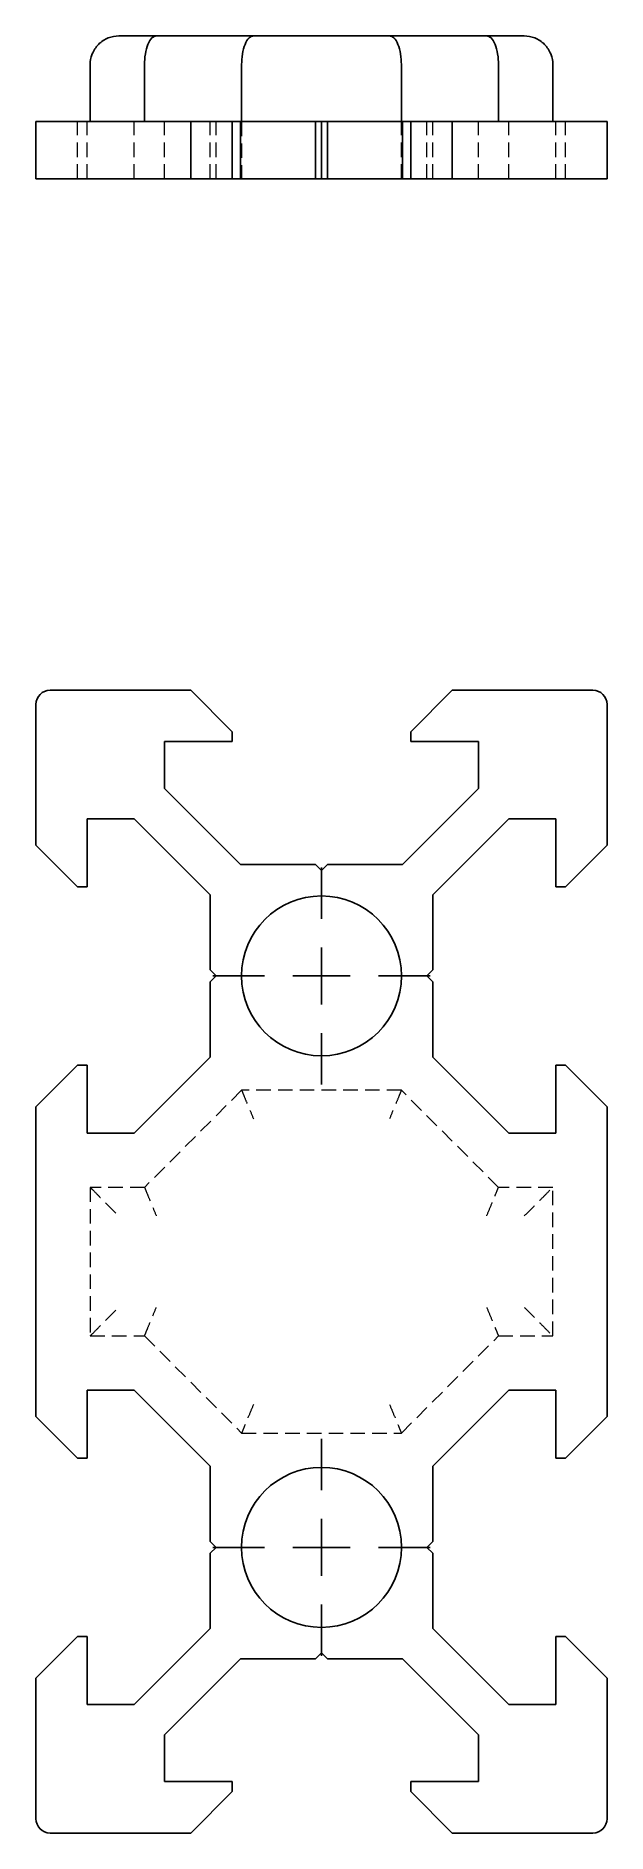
# Model space of a CAD drawing. Header units: millimetres. Extents: x 58 to 229, y 7 to 164.
# Drawn here: x 58 to 108, y 7 to 164.2 of the extents above.
import ezdxf

# ---------------------------------------------------------------- set-up
doc = ezdxf.new("R2010")
doc.units = ezdxf.units.MM
doc.linetypes.add('HIDDEN', pattern=[1.905, 1.27, -0.635])
doc.layers.add('10', color=7, linetype='Continuous')

# ---------------------------------------------------------------- blocks, each defined once
blk = doc.blocks.new('SW_CENTERMARKSYMBOL_0')
at = {"layer": '10', "color": 0}
for p, q in [((0, 5), (0, 9.5)), ((0, 0), (0, 2.5)), ((-5, 0), (-9.5, 0)), ((0, 0), (-2.5, 0)), ((0, 0), (0, -2.5)), ((0, 0), (2.5, 0)), ((5, 0), (9.5, 0)), ((0, -5), (0, -9.5))]:
    blk.add_line(p, q, dxfattribs=at)
blk = doc.blocks.new('SW_CENTERMARKSYMBOL_1')
at = {"layer": '10', "color": 0}
for p, q in [((0, 5), (0, 9.5)), ((0, 0), (0, 2.5)), ((-5, 0), (-9.5, 0)), ((0, 0), (-2.5, 0)), ((0, 0), (0, -2.5)), ((0, 0), (2.5, 0)), ((5, 0), (9.5, 0)), ((0, -5), (0, -9.5))]:
    blk.add_line(p, q, dxfattribs=at)

msp = doc.modelspace()

# ---------------------------------------------------------------- linework, layer by layer
at = {"color": 7, "linetype": 'Continuous', "lineweight": 25}
for p, q in [((65.25, 164.25), (68.54, 164.25)), ((68.54, 164.25), (77.04, 164.25)), ((77.04, 164.25), (88.96, 164.25)), ((88.96, 164.25), (97.46, 164.25)), ((97.46, 164.25), (100.75, 164.25)), ((62.75, 161.75), (62.75, 156.75)), ((67.51, 161.75), (67.51, 156.75)), ((76.01, 161.75), (76.01, 156.75)), ((89.99, 161.75), (89.99, 156.75)), ((98.49, 161.75), (98.49, 156.75)), ((103.25, 161.75), (103.25, 156.75)), ((58, 151.75), (58, 156.75)), ((59.25, 156.75), (58, 156.75)), ((71.55, 156.75), (59.25, 156.75)), ((71.55, 151.75), (71.55, 156.75)), ((75.19, 156.75), (71.55, 156.75)), ((75.19, 151.75), (75.19, 156.75)), ((75.9, 156.75), (75.19, 156.75)), ((75.9, 151.75), (75.9, 156.75)), ((82.47, 156.75), (75.9, 156.75)), ((82.47, 151.75), (82.47, 156.75)), ((83, 156.75), (82.47, 156.75)), ((83, 151.75), (83, 156.75)), ((83.53, 156.75), (83, 156.75)), ((83.53, 151.75), (83.53, 156.75)), ((90.1, 156.75), (83.53, 156.75)), ((90.1, 151.75), (90.1, 156.75)), ((90.81, 156.75), (90.1, 156.75)), ((90.81, 151.75), (90.81, 156.75)), ((94.45, 156.75), (90.81, 156.75)), ((94.45, 151.75), (94.45, 156.75)), ((106.75, 156.75), (94.45, 156.75)), ((108, 156.75), (106.75, 156.75)), ((108, 151.75), (108, 156.75)), ((59.25, 151.75), (58, 151.75)), ((71.55, 151.75), (59.25, 151.75)), ((75.19, 151.75), (71.55, 151.75)), ((75.9, 151.75), (75.19, 151.75)), ((82.47, 151.75), (75.9, 151.75)), ((83, 151.75), (82.47, 151.75)), ((83.53, 151.75), (83, 151.75)), ((90.1, 151.75), (83.53, 151.75)), ((90.81, 151.75), (90.1, 151.75)), ((94.45, 151.75), (90.81, 151.75)), ((106.75, 151.75), (94.45, 151.75)), ((108, 151.75), (106.75, 151.75)), ((71.55, 107), (59.25, 107)), ((75.19, 103.36), (71.55, 107)), ((94.45, 107), (90.81, 103.36)), ((106.75, 107), (94.45, 107)), ((58, 105.75), (58, 93.45)), ((108, 93.45), (108, 105.75)), ((69.25, 98.4), (69.25, 102.5)), ((69.25, 102.5), (75.19, 102.5)), ((75.19, 102.5), (75.19, 103.36)), ((90.81, 103.36), (90.81, 102.5)), ((90.81, 102.5), (96.75, 102.5)), ((96.75, 102.5), (96.75, 98.4)), ((75.9, 91.75), (69.25, 98.4)), ((96.75, 98.4), (90.1, 91.75)), ((62.5, 89.81), (62.5, 95.75)), ((62.5, 95.75), (66.6, 95.75)), ((66.6, 95.75), (73.25, 89.1)), ((92.75, 89.1), (99.4, 95.75)), ((99.4, 95.75), (103.5, 95.75)), ((103.5, 95.75), (103.5, 89.81)), ((58, 93.45), (61.64, 89.81)), ((104.36, 89.81), (108, 93.45)), ((82.47, 91.75), (75.9, 91.75)), ((83, 91.22), (82.47, 91.75)), ((83.53, 91.75), (83, 91.22)), ((90.1, 91.75), (83.53, 91.75)), ((61.64, 89.81), (62.5, 89.81)), ((103.5, 89.81), (104.36, 89.81)), ((73.25, 89.1), (73.25, 82.53)), ((92.75, 82.53), (92.75, 89.1)), ((73.25, 82.53), (73.78, 82)), ((73.78, 82), (73.25, 81.47)), ((92.22, 82), (92.75, 82.53)), ((92.75, 81.47), (92.22, 82)), ((73.25, 81.47), (73.25, 74.9)), ((92.75, 74.9), (92.75, 81.47)), ((61.64, 74.19), (58, 70.55)), ((62.5, 74.19), (61.64, 74.19)), ((62.5, 68.25), (62.5, 74.19)), ((73.25, 74.9), (66.6, 68.25)), ((99.4, 68.25), (92.75, 74.9)), ((104.36, 74.19), (103.5, 74.19)), ((103.5, 74.19), (103.5, 68.25)), ((108, 70.55), (104.36, 74.19)), ((58, 70.55), (58, 43.45)), ((108, 43.45), (108, 70.55)), ((66.6, 68.25), (62.5, 68.25)), ((103.5, 68.25), (99.4, 68.25)), ((62.5, 39.81), (62.5, 45.75)), ((62.5, 45.75), (66.6, 45.75)), ((66.6, 45.75), (73.25, 39.1)), ((92.75, 39.1), (99.4, 45.75)), ((99.4, 45.75), (103.5, 45.75)), ((103.5, 45.75), (103.5, 39.81)), ((58, 43.45), (61.64, 39.81)), ((104.36, 39.81), (108, 43.45)), ((61.64, 39.81), (62.5, 39.81)), ((103.5, 39.81), (104.36, 39.81)), ((73.25, 39.1), (73.25, 32.52)), ((92.75, 32.52), (92.75, 39.1)), ((73.25, 32.52), (73.78, 32)), ((73.78, 32), (73.25, 31.48)), ((73.25, 31.48), (73.25, 24.9)), ((92.22, 32), (92.75, 32.52)), ((92.75, 31.48), (92.22, 32)), ((92.75, 24.9), (92.75, 31.48)), ((61.64, 24.19), (58, 20.55)), ((62.5, 24.19), (61.64, 24.19)), ((62.5, 18.25), (62.5, 24.19)), ((73.25, 24.9), (66.6, 18.25)), ((99.4, 18.25), (92.75, 24.9)), ((104.36, 24.19), (103.5, 24.19)), ((103.5, 24.19), (103.5, 18.25)), ((108, 20.55), (104.36, 24.19)), ((69.25, 15.6), (75.9, 22.25)), ((75.9, 22.25), (82.47, 22.25)), ((82.47, 22.25), (83, 22.77)), ((83, 22.77), (83.53, 22.25)), ((83.53, 22.25), (90.1, 22.25)), ((90.1, 22.25), (96.75, 15.6)), ((58, 20.55), (58, 8.25)), ((108, 8.25), (108, 20.55)), ((66.6, 18.25), (62.5, 18.25)), ((103.5, 18.25), (99.4, 18.25)), ((69.25, 11.5), (69.25, 15.6)), ((96.75, 15.6), (96.75, 11.5)), ((75.19, 11.5), (69.25, 11.5)), ((75.19, 10.64), (75.19, 11.5)), ((96.75, 11.5), (90.81, 11.5)), ((90.81, 11.5), (90.81, 10.64)), ((71.55, 7), (75.19, 10.64)), ((90.81, 10.64), (94.45, 7)), ((59.25, 7), (71.55, 7)), ((94.45, 7), (106.75, 7))]:
    msp.add_line(p, q, dxfattribs=at)
at = {"color": 7, "linetype": 'HIDDEN', "lineweight": 18}
for p, q in [((61.64, 151.75), (61.64, 156.75)), ((62.5, 151.75), (62.5, 156.75)), ((66.6, 151.75), (66.6, 156.75)), ((69.25, 151.75), (69.25, 156.75)), ((73.25, 151.75), (73.25, 156.75)), ((73.78, 151.75), (73.78, 156.75)), ((76, 156.75), (76, 151.75)), ((90, 151.75), (90, 156.75)), ((92.22, 151.75), (92.22, 156.75)), ((92.75, 151.75), (92.75, 156.75)), ((96.75, 151.75), (96.75, 156.75)), ((99.4, 151.75), (99.4, 156.75)), ((103.5, 151.75), (103.5, 156.75)), ((104.36, 151.75), (104.36, 156.75)), ((76.01, 72), (67.51, 63.5)), ((89.99, 72), (76.01, 72)), ((98.49, 63.5), (89.99, 72)), ((67.51, 63.5), (62.75, 63.5)), ((62.75, 63.5), (62.75, 50.5)), ((103.25, 63.5), (98.49, 63.5)), ((103.25, 50.5), (103.25, 63.5)), ((62.75, 50.5), (67.51, 50.5)), ((67.51, 50.5), (76.01, 42)), ((89.99, 42), (98.49, 50.5)), ((98.49, 50.5), (103.25, 50.5)), ((76.01, 42), (89.99, 42))]:
    msp.add_line(p, q, dxfattribs=at)
at = {"color": 7, "linetype": 'Continuous', "lineweight": 25}
for centre in [(83, 82), (83, 32)]:
    msp.add_circle(centre, 7, dxfattribs=at)
for centre, start, end in [((59.25, 105.75), 90, 180), ((106.75, 105.75), 0, 90), ((59.25, 8.25), 180, 270), ((106.75, 8.25), 270, 0)]:
    msp.add_arc(centre, 1.25, start, end, dxfattribs=at)
for points in [[(62.75, 161.75), (62.75, 162.04), (62.8, 162.36), (63.05, 162.98), (63.24, 163.27), (63.73, 163.76), (64.02, 163.95), (64.64, 164.2), (64.96, 164.25), (65.25, 164.25)], [(67.51, 161.75), (67.51, 162.04), (67.53, 162.36), (67.63, 162.98), (67.71, 163.27), (67.91, 163.76), (68.03, 163.95), (68.29, 164.2), (68.42, 164.25), (68.54, 164.25)], [(76.01, 161.75), (76.01, 162.04), (76.03, 162.36), (76.13, 162.98), (76.21, 163.27), (76.41, 163.76), (76.53, 163.95), (76.79, 164.2), (76.92, 164.25), (77.04, 164.25)], [(89.99, 161.75), (89.99, 162.04), (89.97, 162.36), (89.87, 162.98), (89.79, 163.27), (89.59, 163.76), (89.47, 163.95), (89.21, 164.2), (89.08, 164.25), (88.96, 164.25)], [(97.46, 164.25), (97.58, 164.25), (97.71, 164.2), (97.97, 163.95), (98.09, 163.76), (98.29, 163.27), (98.37, 162.98), (98.47, 162.36), (98.49, 162.04), (98.49, 161.75)], [(100.75, 164.25), (101.04, 164.25), (101.36, 164.2), (101.98, 163.95), (102.27, 163.76), (102.76, 163.27), (102.95, 162.98), (103.2, 162.36), (103.25, 162.04), (103.25, 161.75)]]:
    msp.add_open_spline(points, degree=3, knots=[0, 0, 0, 0, 0.25, 0.25, 0.5, 0.5, 0.75, 0.75, 1, 1, 1, 1], dxfattribs=at)
at = {"color": 7, "linetype": 'HIDDEN', "lineweight": 18}
for points in [[(76.01, 72), (76.01, 72), (76.03, 71.95), (76.13, 71.7), (76.21, 71.51), (76.41, 71.02), (76.53, 70.73), (76.79, 70.11), (76.92, 69.79), (77.04, 69.5)], [(89.99, 72), (89.99, 72), (89.97, 71.95), (89.87, 71.7), (89.79, 71.51), (89.59, 71.02), (89.47, 70.73), (89.21, 70.11), (89.08, 69.79), (88.96, 69.5)], [(62.75, 63.5), (62.75, 63.5), (62.8, 63.45), (63.05, 63.2), (63.24, 63.01), (63.73, 62.52), (64.02, 62.23), (64.64, 61.61), (64.96, 61.29), (65.25, 61)], [(67.51, 63.5), (67.51, 63.5), (67.53, 63.45), (67.63, 63.2), (67.71, 63.01), (67.91, 62.52), (68.03, 62.23), (68.29, 61.61), (68.42, 61.29), (68.54, 61)], [(97.46, 61), (97.58, 61.29), (97.71, 61.61), (97.97, 62.23), (98.09, 62.52), (98.29, 63.01), (98.37, 63.2), (98.47, 63.45), (98.49, 63.5), (98.49, 63.5)], [(100.75, 61), (101.04, 61.29), (101.36, 61.61), (101.98, 62.23), (102.27, 62.52), (102.76, 63.01), (102.95, 63.2), (103.2, 63.45), (103.25, 63.5), (103.25, 63.5)], [(62.75, 50.5), (62.75, 50.5), (62.8, 50.55), (63.05, 50.8), (63.24, 50.99), (63.73, 51.48), (64.02, 51.77), (64.64, 52.39), (64.96, 52.71), (65.25, 53)], [(67.51, 50.5), (67.51, 50.5), (67.53, 50.55), (67.63, 50.8), (67.71, 50.99), (67.91, 51.48), (68.03, 51.77), (68.29, 52.39), (68.42, 52.71), (68.54, 53)], [(97.46, 53), (97.58, 52.71), (97.71, 52.39), (97.97, 51.77), (98.09, 51.48), (98.29, 50.99), (98.37, 50.8), (98.47, 50.55), (98.49, 50.5), (98.49, 50.5)], [(100.75, 53), (101.04, 52.71), (101.36, 52.39), (101.98, 51.77), (102.27, 51.48), (102.76, 50.99), (102.95, 50.8), (103.2, 50.55), (103.25, 50.5), (103.25, 50.5)], [(77.04, 44.5), (76.92, 44.21), (76.79, 43.89), (76.53, 43.27), (76.41, 42.98), (76.21, 42.49), (76.13, 42.3), (76.03, 42.05), (76.01, 42), (76.01, 42)], [(88.96, 44.5), (89.08, 44.21), (89.21, 43.89), (89.47, 43.27), (89.59, 42.98), (89.79, 42.49), (89.87, 42.3), (89.97, 42.05), (89.99, 42), (89.99, 42)]]:
    msp.add_open_spline(points, degree=3, knots=[0, 0, 0, 0, 0.25, 0.25, 0.5, 0.5, 0.75, 0.75, 1, 1, 1, 1], dxfattribs=at)

# ---------------------------------------------------------------- block references
at = {"layer": '10'}
for name, p in [('SW_CENTERMARKSYMBOL_0', (83, 82)), ('SW_CENTERMARKSYMBOL_1', (83, 32))]:
    msp.add_blockref(name, p, dxfattribs=at)

doc.saveas('drawing.dxf')
